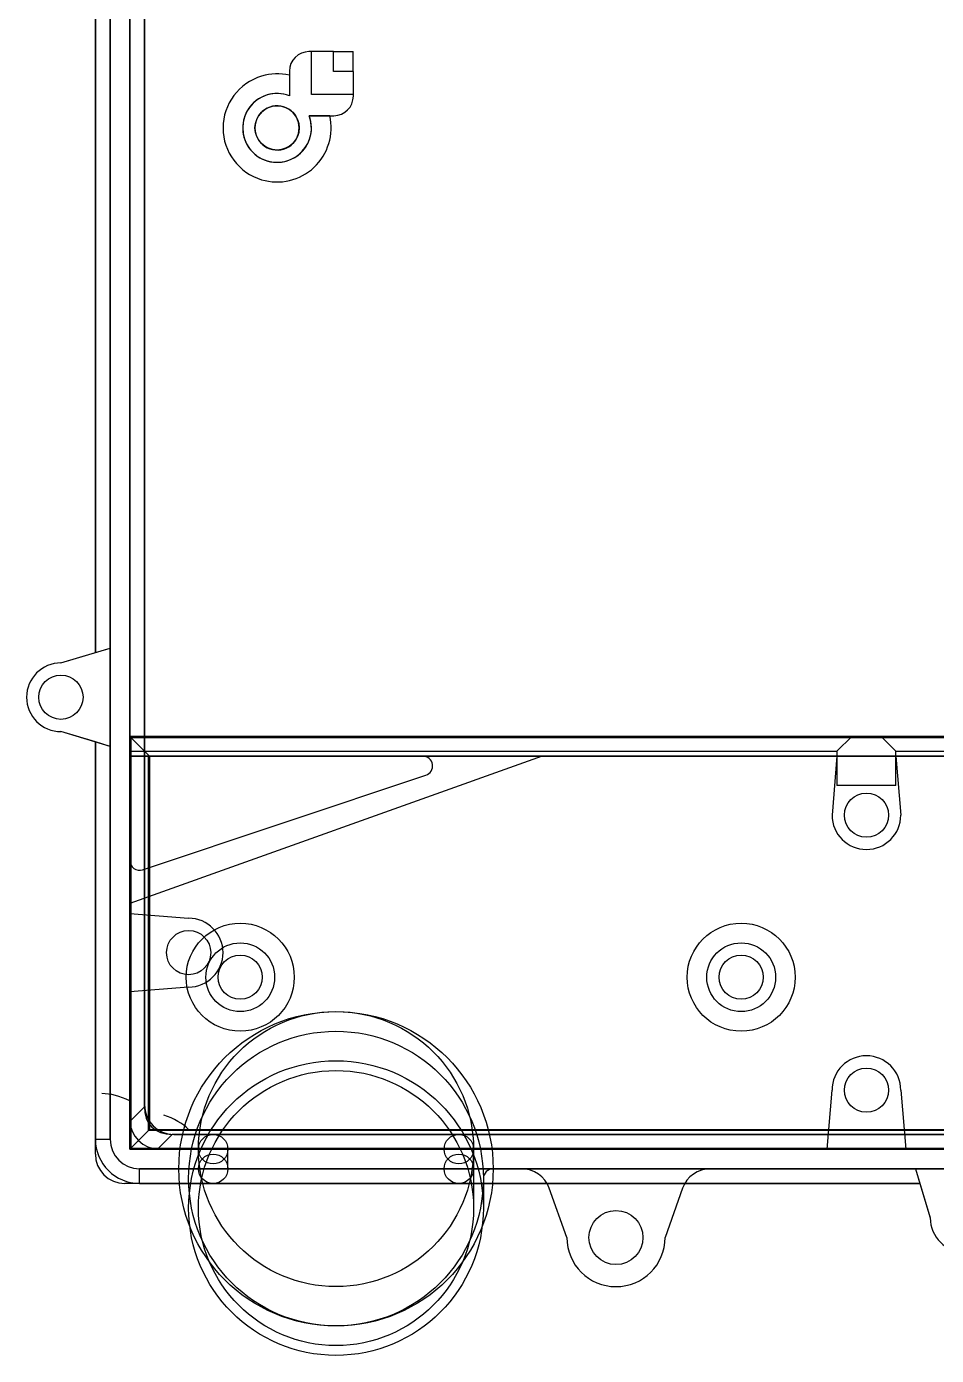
# Model space of a CAD drawing. Header units: millimetres. Extents: x -96 to 96, y -131 to 124.
# Drawn here: x -95.5 to -2.9, y -131 to 4.3 of the extents above; entities that cross this region are included whole.
import ezdxf

# ---------------------------------------------------------------- set-up
doc = ezdxf.new("R2010")
doc.units = ezdxf.units.MM
doc.layers.add('Body', color=7, linetype='CONTINUOUS')

msp = doc.modelspace()

# ---------------------------------------------------------------- linework, layer by layer
at = {"layer": 'Body'}
for p, q in [((-85, 110, 2), (-85, -110, 2)), ((-85, 110, 2), (-85, -110, 2)), ((-87, 109), (-87, -109)), ((-87, 109), (-87, -109)), ((-87, -109, 64), (-87, 109, 64)), ((-87, -109, 64), (-87, 109, 64)), ((-87, 109, 62), (-87, -109, 62)), ((-87, 109, 62), (-87, -109, 62)), ((-85, -107.172, 59.51), (-85, 107.172, 59.51)), ((-85, -107.172, 59.51), (-85, 107.172, 59.51)), ((-85, 107, 62), (-85, -107, 62)), ((-85, 107, 62), (-85, -107, 62)), ((-85, -107, 64), (-85, 107, 64)), ((-85, -107, 64), (-85, 107, 64)), ((-83.51, -105.682, 61), (-83.51, 105.682, 61)), ((-83.51, -105.682, 61), (-83.51, 105.682, 61)), ((-83.5, 105.5, 61), (-83.5, -105.5, 61)), ((-83.5, 105.5, 61), (-83.5, -105.5, 61)), ((-83.5, 105.5, 64), (-83.5, -105.5, 64)), ((-83.5, 105.5, 64), (-83.5, -105.5, 64)), ((-88.5, -59.45, 64), (-88.5, 59.45, 64)), ((-88.5, -59.45, 61), (-88.5, 59.45, 61)), ((-88.5, -59.45, 64), (-88.5, 59.45, 64)), ((-88.5, -59.45, 61), (-88.5, 59.45, 61)), ((-88.49, 59.447, 61), (-88.49, -59.447, 61)), ((-88.49, 59.447, 61), (-88.49, -59.447, 61)), ((-87, 59, 59.51), (-87, -59, 59.51)), ((-87, 59, 59.51), (-87, -59, 59.51)), ((-64.25, 1.7192, 2), (-66.75, 1.7192, 2)), ((-64.25, 1.7192, 2), (-66.75, 1.7192, 2)), ((-66.5, 1.7192, 9), (-66.75, 1.7192, 9)), ((-66.75, 1.7192, 2), (-66.75, 1.7192, 9)), ((-66.75, 1.7192, 2), (-66.75, 1.7192, 9)), ((-66.5, 1.7192, 9), (-66.75, 1.7192, 9)), ((-64.25, 1.7192, 7.5), (-66.5, 1.7192, 7.5)), ((-66.5, 1.7192, 7.5), (-66.5, 1.7192, 9)), ((-66.5, -2.65, 7.5), (-66.5, 1.7192, 7.5)), ((-64.25, 1.7192, 7.5), (-66.5, 1.7192, 7.5)), ((-66.5, -2.65, 9), (-66.5, 1.7192, 9)), ((-66.5, -2.65, 9), (-66.5, 1.7192, 9)), ((-66.5, 1.7192, 7.5), (-66.5, 1.7192, 9)), ((-66.5, -2.65, 7.5), (-66.5, 1.7192, 7.5)), ((-64.25, 1.7192, 2), (-62.25, 1.7192, 2)), ((-64.25, -0.3, 4), (-64.25, 1.7192, 4)), ((-64.25, 1.7192, 4), (-64.25, 1.7192, 7.5)), ((-64.25, 1.7192, 2), (-62.25, 1.7192, 2)), ((-64.25, 1.7192, 4), (-64.25, 1.7192, 7.5)), ((-64.25, -0.3, 4), (-64.25, 1.7192, 4)), ((-64.25, -0.3, 7.5), (-64.25, 1.7192, 7.5)), ((-64.25, -0.3, 7.5), (-64.25, 1.7192, 7.5)), ((-62.25, -0.3, 2), (-62.25, 1.7192, 2)), ((-62.25, -0.3, 2), (-62.25, 1.7192, 2)), ((-68.75, -0.2808, 2), (-68.75, -0.6939, 2)), ((-68.75, -0.2808, 2), (-68.75, -0.2808, 9)), ((-68.75, -0.2808, 9), (-68.75, -2.7808, 9)), ((-68.75, -0.2808, 2), (-68.75, -0.6939, 2)), ((-68.75, -0.2808, 2), (-68.75, -0.2808, 9)), ((-68.75, -0.2808, 9), (-68.75, -2.7808, 9)), ((-64.25, -0.3, 4), (-64.25, -0.3, 7.5)), ((-62.2308, -0.3, 7.5), (-64.25, -0.3, 7.5)), ((-64.25, -0.3, 4), (-64.25, -0.3, 7.5)), ((-62.2308, -0.3, 7.5), (-64.25, -0.3, 7.5)), ((-62.2308, -0.3, 2), (-62.25, -0.3, 2)), ((-62.2308, -0.3, 2), (-62.25, -0.3, 2)), ((-62.2308, -2.8, 2), (-62.2308, -0.3, 2)), ((-62.2308, -0.3, 2), (-62.2308, -0.3, 7.5)), ((-62.2308, -2.8, 2), (-62.2308, -0.3, 2)), ((-62.2308, -0.3, 2), (-62.2308, -0.3, 7.5)), ((-62.2308, -2.65, 7.5), (-62.2308, -0.3, 7.5)), ((-62.2308, -2.65, 7.5), (-62.2308, -0.3, 7.5)), ((-62.2308, -2.65, 7.5), (-66.5, -2.65, 7.5)), ((-62.2308, -2.65, 9), (-66.5, -2.65, 9)), ((-62.2308, -2.65, 9), (-66.5, -2.65, 9)), ((-66.5, -2.65, 9), (-66.5, -2.65, 7.5)), ((-62.2308, -2.65, 7.5), (-66.5, -2.65, 7.5)), ((-66.5, -2.65, 9), (-66.5, -2.65, 7.5)), ((-62.2308, -2.8, 9), (-62.2308, -2.65, 9)), ((-62.2308, -2.65, 9), (-62.2308, -2.65, 7.5)), ((-62.2308, -2.8, 9), (-62.2308, -2.65, 9)), ((-62.2308, -2.65, 9), (-62.2308, -2.65, 7.5)), ((-68.75, -2.7808, 4), (-68.75, -2.7808, 9)), ((-68.75, -2.7808, 4), (-68.75, -2.7808, 9)), ((-62.2308, -2.8, 2), (-62.2308, -2.8, 9)), ((-62.2308, -2.8, 2), (-62.2308, -2.8, 9)), ((-66.7308, -4.8, 4), (-66.7308, -4.8, 9)), ((-66.7308, -4.8, 9), (-64.2308, -4.8, 9)), ((-66.7308, -4.8, 9), (-64.2308, -4.8, 9)), ((-66.7308, -4.8, 4), (-66.7308, -4.8, 9)), ((-64.6439, -4.8, 2), (-64.2308, -4.8, 2)), ((-64.6439, -4.8, 2), (-64.2308, -4.8, 2)), ((-64.2308, -4.8, 2), (-64.2308, -4.8, 9)), ((-64.2308, -4.8, 2), (-64.2308, -4.8, 9)), ((-67.75, -6.05, 2), (-67.75, -6.05, 9)), ((-67.75, -6.05, 2), (-67.75, -6.05, 9)), ((-92, -60.5, 56), (-87, -59, 56)), ((-92, -60.5, 56), (-87, -59, 56)), ((-92, -60.5, 64), (-88.5, -59.45, 64)), ((-92, -60.5, 64), (-88.5, -59.45, 64)), ((-88.5, -59.45, 61), (-88.49, -59.447, 61)), ((-88.5, -59.45, 61), (-88.49, -59.447, 61)), ((-88.5, -59.45, 61), (-88.5, -59.45, 64)), ((-88.5, -59.45, 61), (-88.5, -59.45, 64)), ((-88.49, -59.447, 61), (-87, -59, 59.51)), ((-88.49, -59.447, 61), (-87, -59, 59.51)), ((-87, -59, 56), (-87, -69, 56)), ((-87, -59, 59.51), (-87, -59, 56)), ((-87, -59, 56), (-87, -69, 56)), ((-87, -59, 59.51), (-87, -59, 56)), ((-92, -60.5, 64), (-92, -60.5, 56)), ((-92, -60.5, 64), (-92, -60.5, 56)), ((-89.75, -64, 64), (-89.75, -64, 57)), ((-89.75, -64, 64), (-89.75, -64, 57)), ((-88.5, -68.55, 64), (-92, -67.5, 64)), ((-88.5, -68.55, 64), (-92, -67.5, 64)), ((-92, -67.5, 64), (-92, -67.5, 56)), ((-87, -69, 56), (-92, -67.5, 56)), ((-87, -69, 56), (-92, -67.5, 56)), ((-92, -67.5, 64), (-92, -67.5, 56)), ((-88.5, -110.5, 61), (-88.5, -68.55, 61)), ((-88.49, -68.553, 61), (-88.5, -68.55, 61)), ((-88.5, -110.5, 64), (-88.5, -68.55, 64)), ((-88.49, -68.553, 61), (-88.5, -68.55, 61)), ((-88.5, -68.55, 64), (-88.5, -68.55, 61)), ((-88.5, -110.5, 61), (-88.5, -68.55, 61)), ((-88.5, -68.55, 64), (-88.5, -68.55, 61)), ((-88.5, -110.5, 64), (-88.5, -68.55, 64)), ((-88.49, -68.553, 61), (-88.49, -109, 61)), ((-87, -69, 59.51), (-88.49, -68.553, 61)), ((-88.49, -68.553, 61), (-88.49, -109, 61)), ((-87, -69, 59.51), (-88.49, -68.553, 61)), ((-85, -68, 29), (-85, -68, 39)), ((-85, -68, 29), (-85, -69.5, 27.5)), ((-85, -110, 39), (-85, -68, 39)), ((-85, -110, 39), (-85, -68, 39)), ((9.5, -68, 39), (-85, -68, 39)), ((9.5, -68, 39), (-85, -68, 39)), ((-85, -68, 29), (-85, -68, 39)), ((-85, -68, 29), (-11.5, -68, 29)), ((-85, -68, 29), (-85, -69.5, 27.5)), ((-85, -68, 29), (-11.5, -68, 29)), ((-84.9, -68.1, 39), (9.5, -68.1, 39)), ((-84.9, -68.1, 39), (-84.9, -109.9, 39)), ((-83, -70, 37.1), (-84.9, -68.1, 39)), ((-84.9, -68.1, 39), (9.5, -68.1, 39)), ((-83, -70, 37.1), (-84.9, -68.1, 39)), ((-84.9, -68.1, 39), (-84.9, -109.9, 39)), ((-11.5, -68, 2), (-13, -69.5, 2)), ((-11.5, -68, 29), (-13, -69.5, 27.5)), ((-11.5, -68, 29), (-13, -69.5, 27.5)), ((-11.5, -68, 2), (-13, -69.5, 2)), ((-11.5, -68, 2), (-8.5, -68, 2)), ((-11.5, -68, 29), (-11.5, -68, 2)), ((-11.5, -68, 2), (-8.5, -68, 2)), ((-11.5, -68, 29), (-11.5, -68, 2)), ((-8.5, -68, 2), (-7, -69.5, 2)), ((-8.5, -68, 29), (-8.5, -68, 2)), ((-8.5, -68, 29), (66.5, -68, 29)), ((-8.5, -68, 29), (-7, -69.5, 27.5)), ((-8.5, -68, 29), (-8.5, -68, 2)), ((-8.5, -68, 2), (-7, -69.5, 2)), ((-8.5, -68, 29), (-7, -69.5, 27.5)), ((-8.5, -68, 29), (66.5, -68, 29)), ((-87, -69, 59.51), (-87, -109, 59.51)), ((-87, -69, 59.51), (-87, -69, 56)), ((-87, -69, 59.51), (-87, -109, 59.51)), ((-87, -69, 59.51), (-87, -69, 56)), ((-85, -70, 27.5), (-85, -69.5, 27.5)), ((-85, -69.5, 27.5), (-13, -69.5, 27.5)), ((-85, -69.5, 27.5), (-13, -69.5, 27.5)), ((-85, -70, 27.5), (-85, -69.5, 27.5)), ((-85, -70, 27.5), (-85, -70, 35.1)), ((-85, -110, 35.1), (-85, -70, 35.1)), ((-85, -70, 35.1), (-83.1, -70, 37)), ((-13, -70, 27.5), (-85, -70, 27.5)), ((-85, -70, 27.5), (-85, -70, 35.1)), ((-85, -110, 35.1), (-85, -70, 35.1)), ((-85, -70, 35.1), (-83.1, -70, 37)), ((-43, -70, 33), (-85, -85, 33)), ((-43, -70, 33), (-85, -85, 33)), ((-43, -70, 35), (-85, -85, 35)), ((-43, -70, 35), (-85, -85, 35)), ((-13, -70, 27.5), (-85, -70, 27.5)), ((-83.1, -70, 37), (-83, -70, 37)), ((-83.1, -70, 37), (-83, -70, 37)), ((-83.1, -108.1, 37), (-83.1, -70, 37)), ((-83.1, -108.1, 37), (-83.1, -70, 37)), ((-83, -70, 37.1), (-83, -70, 37)), ((-83, -70, 37.1), (9.5, -70, 37.1)), ((-83, -70, 37), (-83, -108, 37)), ((-83, -70, 37.1), (9.5, -70, 37.1)), ((-83, -70, 37.1), (-83, -108, 37.1)), ((-83, -70, 37.1), (-83, -70, 37)), ((-83, -70, 37.1), (-83, -108, 37.1)), ((-83, -70, 37), (-83, -108, 37)), ((-55.1623, -70, 33), (-43, -70, 33)), ((-55.1623, -70, 33), (-55.1623, -70, 35)), ((-43, -70, 35), (-55.1623, -70, 35)), ((-55.1623, -70, 33), (-43, -70, 33)), ((-43, -70, 35), (-55.1623, -70, 35)), ((-55.1623, -70, 33), (-55.1623, -70, 35)), ((-43, -70, 33), (-43, -70, 35)), ((-43, -70, 33), (-43, -70, 35)), ((-13, -70, 35), (-13.5, -76, 35)), ((-13, -70, 27), (-13.5, -76, 27)), ((-13, -70, 35), (-13.5, -76, 35)), ((-13, -70, 27), (-13.5, -76, 27)), ((-13, -69.5, 2), (-13, -73, 2)), ((-13, -69.5, 27.5), (-13, -70, 27.5)), ((-13, -69.5, 2), (-13, -73, 2)), ((-13, -69.5, 27.5), (-13, -70, 27.5)), ((-13, -69.5, 27.5), (-13, -69.5, 2)), ((-13, -69.5, 27.5), (-13, -69.5, 2)), ((-13, -70, 35), (-7, -70, 35)), ((-13, -70, 27.5), (-13, -70, 35)), ((-7, -70, 5), (-13, -70, 5)), ((-13, -70, 27), (-13, -70, 5)), ((-13, -70, 27.5), (-13, -70, 27)), ((-13, -70, 35), (-7, -70, 35)), ((-13, -70, 27.5), (-13, -70, 27)), ((-13, -70, 27.5), (-13, -70, 35)), ((-7, -70, 5), (-13, -70, 5)), ((-13, -70, 27), (-7, -70, 27)), ((-13, -70, 27), (-13, -70, 5)), ((-13, -70, 27), (-7, -70, 27)), ((-7, -73, 2), (-7, -69.5, 2)), ((-7, -69.5, 27.5), (65, -69.5, 27.5)), ((-7, -70, 27.5), (-7, -69.5, 27.5)), ((-7, -70, 27.5), (-7, -69.5, 27.5)), ((-7, -73, 2), (-7, -69.5, 2)), ((-7, -69.5, 27.5), (-7, -69.5, 2)), ((-7, -69.5, 27.5), (-7, -69.5, 2)), ((-7, -69.5, 27.5), (65, -69.5, 27.5)), ((65, -70, 27.5), (-7, -70, 27.5)), ((65, -70, 27.5), (-7, -70, 27.5)), ((-7, -70, 27.5), (-7, -70, 35)), ((-7, -70, 27), (-7, -70, 5)), ((-7, -70, 27.5), (-7, -70, 27)), ((-7, -70, 27.5), (-7, -70, 27)), ((-7, -70, 27.5), (-7, -70, 35)), ((-7, -70, 27), (-6.5, -76, 27)), ((-7, -70, 35), (-6.5, -76, 35)), ((-7, -70, 35), (-6.5, -76, 35)), ((-7, -70, 27), (-7, -70, 5)), ((-7, -70, 27), (-6.5, -76, 27)), ((-83.6838, -81.5613, 33), (-54.846, -71.9487, 33)), ((-83.6838, -81.5613, 35), (-54.846, -71.9487, 35)), ((-83.6838, -81.5613, 33), (-54.846, -71.9487, 33)), ((-83.6838, -81.5613, 35), (-54.846, -71.9487, 35)), ((-54.846, -71.9487, 33), (-54.846, -71.9487, 35)), ((-54.846, -71.9487, 33), (-54.846, -71.9487, 35)), ((-7, -73, 2), (-13, -73, 2)), ((-7, -73, 2), (-13, -73, 2)), ((-13.5, -76, 27), (-13.5, -76, 35)), ((-13.5, -76, 27), (-13.5, -76, 35)), ((-7.75, -76, 35), (-7.75, -76, 28)), ((-7.75, -76, 35), (-7.75, -76, 28)), ((-6.5, -76, 27), (-6.5, -76, 35)), ((-6.5, -76, 27), (-6.5, -76, 35)), ((-85, -85, 33), (-85, -80.6126, 33)), ((-85, -80.6126, 33), (-85, -80.6126, 35)), ((-85, -85, 35), (-85, -80.6126, 35)), ((-85, -85, 33), (-85, -80.6126, 33)), ((-85, -80.6126, 33), (-85, -80.6126, 35)), ((-85, -85, 35), (-85, -80.6126, 35)), ((-83.6838, -81.5613, 33), (-83.6838, -81.5613, 35)), ((-83.6838, -81.5613, 33), (-83.6838, -81.5613, 35)), ((-85, -85, 33), (-85, -85, 35)), ((-85, -85, 33), (-85, -85, 35)), ((-85, -86, 27), (-85, -86, 35)), ((-85, -94, 27), (-85, -86, 27)), ((-85, -94, 35), (-85, -86, 35)), ((-85, -86, 27), (-85, -86, 35)), ((-85, -86, 27), (-79, -86.5, 27)), ((-85, -86, 35), (-79, -86.5, 35)), ((-85, -86, 27), (-79, -86.5, 27)), ((-85, -94, 27), (-85, -86, 27)), ((-85, -86, 35), (-79, -86.5, 35)), ((-85, -94, 35), (-85, -86, 35)), ((-79, -86.5, 27), (-79, -86.5, 35)), ((-79, -86.5, 27), (-79, -86.5, 35)), ((-76.75, -90, 35), (-76.75, -90, 28)), ((-76.75, -90, 35), (-76.75, -90, 28)), ((-71.5, -92.5, 2), (-71.5, -92.5, 9)), ((-71.5, -92.5, 2), (-71.5, -92.5, 9)), ((-70.25, -92.5, 4), (-70.25, -92.5, 9)), ((-70.25, -92.5, 4), (-70.25, -92.5, 9)), ((-20.5, -92.5, 2), (-20.5, -92.5, 9)), ((-20.5, -92.5, 2), (-20.5, -92.5, 9)), ((-19.25, -92.5, 4), (-19.25, -92.5, 9)), ((-19.25, -92.5, 4), (-19.25, -92.5, 9)), ((-79, -93.5, 27), (-85, -94, 27)), ((-79, -93.5, 35), (-85, -94, 35)), ((-79, -93.5, 27), (-85, -94, 27)), ((-79, -93.5, 35), (-85, -94, 35)), ((-85, -94, 27), (-85, -94, 35)), ((-85, -94, 27), (-85, -94, 35)), ((-79, -93.5, 27), (-79, -93.5, 35)), ((-79, -93.5, 27), (-79, -93.5, 35)), ((-14, -110, 27), (-13.5, -104, 27)), ((-14, -110, 35), (-13.5, -104, 35)), ((-14, -110, 27), (-13.5, -104, 27)), ((-14, -110, 35), (-13.5, -104, 35)), ((-13.5, -104, 27), (-13.5, -104, 35)), ((-13.5, -104, 27), (-13.5, -104, 35)), ((-7.75, -104, 35), (-7.75, -104, 28)), ((-7.75, -104, 35), (-7.75, -104, 28)), ((-6.5, -104, 27), (-6, -110, 27)), ((-6.5, -104, 27), (-6.5, -104, 35)), ((-6.5, -104, 27), (-6, -110, 27)), ((-6.5, -104, 35), (-6, -110, 35)), ((-6.5, -104, 35), (-6, -110, 35)), ((-6.5, -104, 27), (-6.5, -104, 35)), ((-83.5, -105.5, 61), (-83.5, -105.5, 64)), ((-83.5, -105.5, 61), (-83.5, -105.5, 64)), ((-83.51, -105.682, 61), (-85, -107.172, 59.51)), ((-83.51, -105.682, 61), (-85, -107.172, 59.51)), ((-85, -107, 62), (-85, -107, 64)), ((-85, -107, 62), (-85, -107, 64)), ((-85, -110, 35.1), (-83.1, -108.1, 37)), ((-85, -110, 35.1), (-83.1, -108.1, 37)), ((-83, -108, 37.1), (-84.9, -109.9, 39)), ((-83, -108, 37.1), (-84.9, -109.9, 39)), ((65, -108.1, 37), (-83.1, -108.1, 37)), ((65, -108.1, 37), (-83.1, -108.1, 37)), ((-83, -108, 37.1), (-83, -108, 37)), ((-83, -108, 37.1), (65, -108, 37.1)), ((-83, -108, 37), (65, -108, 37)), ((-83, -108, 37), (65, -108, 37)), ((-83, -108, 37.1), (65, -108, 37.1)), ((-83, -108, 37.1), (-83, -108, 37)), ((-88.49, -109, 61), (-87, -109, 59.51)), ((-88.49, -109, 61), (-87, -109, 59.51)), ((-87, -109), (-87, -109, 59.51)), ((-87, -109), (-87, -109, 59.51)), ((-87, -109, 62), (-87, -109, 64)), ((-87, -109, 62), (-87, -109, 64)), ((-80.6816, -108.51, 61), (-82.1716, -110, 59.51)), ((-80.6816, -108.51, 61), (-82.1716, -110, 59.51)), ((80.6816, -108.51, 61), (-80.6816, -108.51, 61)), ((80.6816, -108.51, 61), (-80.6816, -108.51, 61)), ((-80.5, -108.5, 61), (80.5, -108.5, 61)), ((-80.5, -108.5, 61), (80.5, -108.5, 61)), ((-80.5, -108.5, 61), (-80.5, -108.5, 64)), ((-80.5, -108.5, 64), (80.5, -108.5, 64)), ((-80.5, -108.5, 61), (-80.5, -108.5, 64)), ((-80.5, -108.5, 64), (80.5, -108.5, 64)), ((-88.5, -110.5, 61), (-88.5, -110.5, 64)), ((-88.5, -110.5, 61), (-88.5, -110.5, 64)), ((65, -110, 35.1), (-85, -110, 35.1)), ((-85, -110, 35.1), (-85, -110, 2)), ((-85, -110, 2), (65, -110, 2)), ((-85, -110, 58.7521), (-85, -110, 39)), ((-85, -110, 39), (67, -110, 39)), ((65, -110, 35.1), (-85, -110, 35.1)), ((-85, -110, 58.7521), (-85, -110, 39)), ((-85, -110, 35.1), (-85, -110, 2)), ((-85, -110, 2), (65, -110, 2)), ((-85, -110, 39), (67, -110, 39)), ((-84.9, -109.9, 39), (66.9, -109.9, 39)), ((-84.9, -109.9, 39), (66.9, -109.9, 39)), ((82.1716, -110, 59.51), (-82.1716, -110, 59.51)), ((82.1716, -110, 59.51), (-82.1716, -110, 59.51)), ((-82, -110, 62), (82, -110, 62)), ((-82, -110, 62), (82, -110, 62)), ((-82, -110, 62), (-82, -110, 64)), ((82, -110, 64), (-82, -110, 64)), ((-82, -110, 62), (-82, -110, 64)), ((82, -110, 64), (-82, -110, 64)), ((-75, -112, 30.05), (-75, -110, 30.05)), ((-75, -112, 30.05), (-75, -110, 30.05)), ((-75, -112, 5.05), (-75, -110, 5.05)), ((-75, -112, 5.05), (-75, -110, 5.05)), ((-50, -112, 30.05), (-50, -110, 30.05)), ((-50, -112, 30.05), (-50, -110, 30.05)), ((-50, -112, 5.05), (-50, -110, 5.05)), ((-50, -112, 5.05), (-50, -110, 5.05)), ((-6, -110, 27), (-14, -110, 27)), ((-6, -110, 35), (-14, -110, 35)), ((-14, -110, 27), (-14, -110, 35)), ((-6, -110, 27), (-14, -110, 27)), ((-6, -110, 35), (-14, -110, 35)), ((-14, -110, 27), (-14, -110, 35)), ((-6, -110, 27), (-6, -110, 35)), ((-6, -110, 27), (-6, -110, 35)), ((-84, -112), (-45.1142, -112)), ((-84, -112), (-84, -112, 59.51)), ((-84, -112, 59.51), (-5, -112, 59.51)), ((-84, -112), (-45.1142, -112)), ((-84, -112), (-84, -112, 59.51)), ((-84, -113.49, 61), (-84, -112, 59.51)), ((-84, -112, 59.51), (-5, -112, 59.51)), ((-84, -113.49, 61), (-84, -112, 59.51)), ((84, -112, 64), (-84, -112, 64)), ((-84, -112, 62), (-84, -112, 64)), ((-84, -112, 62), (-84, -112, 64)), ((84, -112, 64), (-84, -112, 64)), ((-84, -112, 62), (84, -112, 62)), ((-84, -112, 62), (84, -112, 62)), ((-45.1142, -112), (-45.1142, -112, 5)), ((-43, -112, 5), (-45.1142, -112, 5)), ((-45.1142, -112), (-43, -112)), ((-45.1142, -112), (-45.1142, -112, 5)), ((-43, -112, 5), (-45.1142, -112, 5)), ((-45.1142, -112), (-43, -112)), ((-43, -112, 5), (-28, -112, 5)), ((-43, -112), (-28, -112)), ((-43, -112, 5), (-28, -112, 5)), ((-43, -112), (-28, -112)), ((-28, -112, 5), (-25.8858, -112, 5)), ((-28, -112), (-25.8858, -112)), ((-28, -112, 5), (-25.8858, -112, 5)), ((-28, -112), (-25.8858, -112)), ((-25.8858, -112), (-25.8858, -112, 5)), ((-25.8858, -112), (25.8858, -112)), ((-25.8858, -112), (25.8858, -112)), ((-25.8858, -112), (-25.8858, -112, 5)), ((-5, -112, 59.51), (-5, -112, 56)), ((5, -112, 56), (-5, -112, 56)), ((-5, -112, 59.51), (-4.553, -113.49, 61)), ((-5, -112, 56), (-3.5, -117, 56)), ((-5, -112, 59.51), (-5, -112, 56)), ((-5, -112, 59.51), (-4.553, -113.49, 61)), ((5, -112, 56), (-5, -112, 56)), ((-5, -112, 56), (-3.5, -117, 56)), ((-4.55, -113.5, 61), (-85.5, -113.5, 61)), ((-4.55, -113.5, 64), (-85.5, -113.5, 64)), ((-4.55, -113.5, 61), (-85.5, -113.5, 61)), ((-85.5, -113.5, 61), (-85.5, -113.5, 64)), ((-4.55, -113.5, 64), (-85.5, -113.5, 64)), ((-85.5, -113.5, 61), (-85.5, -113.5, 64)), ((-84, -113.49, 61), (-4.553, -113.49, 61)), ((-84, -113.49, 61), (-4.553, -113.49, 61)), ((-49, -113, 17.55), (-49, -116, 17.55)), ((-49, -113, 17.55), (-49, -116, 17.55)), ((-4.553, -113.49, 61), (-4.55, -113.5, 61)), ((-4.553, -113.49, 61), (-4.55, -113.5, 61)), ((-4.55, -113.5, 64), (-3.5, -117, 64)), ((-4.55, -113.5, 64), (-4.55, -113.5, 61)), ((-4.55, -113.5, 64), (-3.5, -117, 64)), ((-4.55, -113.5, 64), (-4.55, -113.5, 61)), ((-42.2889, -113.991), (-42.2889, -113.991, 5)), ((-40.5, -119, 5), (-42.2889, -113.991, 5)), ((-40.5, -119), (-42.2889, -113.991)), ((-40.5, -119), (-42.2889, -113.991)), ((-42.2889, -113.991), (-42.2889, -113.991, 5)), ((-40.5, -119, 5), (-42.2889, -113.991, 5)), ((-28.7111, -113.991, 5), (-30.5, -119, 5)), ((-28.7111, -113.991), (-30.5, -119)), ((-28.7111, -113.991), (-30.5, -119)), ((-28.7111, -113.991, 5), (-30.5, -119, 5)), ((-28.7111, -113.991), (-28.7111, -113.991, 5)), ((-28.7111, -113.991), (-28.7111, -113.991, 5)), ((-3.5, -117, 64), (-3.5, -117, 56)), ((-3.5, -117, 64), (-3.5, -117, 56)), ((-40.5, -119), (-40.5, -119, 5)), ((-40.5, -119), (-40.5, -119, 5)), ((-32.75, -119), (-32.75, -119, 5)), ((-32.75, -119), (-32.75, -119, 5)), ((-30.5, -119), (-30.5, -119, 5)), ((-30.5, -119), (-30.5, -119, 5))]:
    msp.add_line(p, q, dxfattribs=at)
for centre, radius in [((-70, -6.05), 2.25), ((-70, -6.05), 2.25), ((-92, -64), 2.25), ((-92, -64), 2.25), ((-92, -64), 2.25), ((-92, -64), 2.25), ((-10, -76), 2.25), ((-10, -76), 2.25), ((-10, -76), 2.25), ((-10, -76), 2.25), ((-79, -90), 2.25), ((-79, -90), 2.25), ((-79, -90), 2.25), ((-79, -90), 2.25), ((-73.75, -92.5), 5.5), ((-73.75, -92.5), 5.5), ((-22.75, -92.5), 5.5), ((-22.75, -92.5), 5.5), ((-73.75, -92.5), 3.5), ((-73.75, -92.5), 3.5), ((-73.75, -92.5), 3.5), ((-73.75, -92.5), 3.5), ((-22.75, -92.5), 3.5), ((-22.75, -92.5), 3.5), ((-22.75, -92.5), 3.5), ((-22.75, -92.5), 3.5), ((-73.75, -92.5), 2.25), ((-73.75, -92.5), 2.25), ((-73.75, -92.5), 2.25), ((-73.75, -92.5), 2.25), ((-22.75, -92.5), 2.25), ((-22.75, -92.5), 2.25), ((-22.75, -92.5), 2.25), ((-22.75, -92.5), 2.25), ((-64, -112), 16), ((-64, -112), 16), ((-64, -110), 14), ((-64, -110), 14), ((-64, -113), 15), ((-64, -113), 15), ((-64, -116), 15), ((-64, -116), 15), ((-64, -116), 14), ((-64, -116), 14), ((-10, -104), 2.25), ((-10, -104), 2.25), ((-10, -104), 2.25), ((-10, -104), 2.25), ((-76.5, -110), 1.5), ((-76.5, -110), 1.5), ((-76.5, -110), 1.5), ((-76.5, -110), 1.5), ((-51.5, -110), 1.5), ((-51.5, -110), 1.5), ((-51.5, -110), 1.5), ((-51.5, -110), 1.5), ((-76.5, -112), 1.5), ((-76.5, -112), 1.5), ((-76.5, -112), 1.5), ((-76.5, -112), 1.5), ((-51.5, -112), 1.5), ((-51.5, -112), 1.5), ((-51.5, -112), 1.5), ((-51.5, -112), 1.5), ((-35.5, -119), 2.75), ((-35.5, -119), 2.75), ((-35.5, -119), 2.75), ((-35.5, -119), 2.75)]:
    msp.add_circle(centre, radius, dxfattribs=at)
for centre, radius, start, end in [((-66.75, -0.2808, 2), 2, 90, 180), ((-66.75, -0.2808, 2), 2, 90, 180), ((-66.75, -0.2808, 9), 2, 90, 180), ((-66.75, -0.2808, 9), 2, 90, 180), ((-62.25, 1.7192, 4), 0, 180, 0), ((-62.25, 1.7192, 4), 0, 180, 0), ((-70, -6.05, 2), 5.5, 106.602, -106.602), ((-70, -6.05, 2), 5.5, 106.602, -106.602), ((-70, -6.05, 2), 5.5, 76.8634, 106.602), ((-70, -6.05, 2), 5.5, 76.8634, 106.602), ((-71.5714, -0.7793, 4), 7.77156e-16, -90, -73.3985), ((-71.5714, -0.7793, 4), 7.77156e-16, -90, -73.3985), ((-62.25, -0.3, 4), 0, 180, 0), ((-62.25, -0.3, 4), 0, 180, 0), ((-70, -6.05, 9), 3.5, 69.0752, 20.9248), ((-70, -6.05, 9), 3.5, 69.0752, 20.9248), ((-70, -6.05, 4), 3.5, 106.602, -106.602), ((-70, -6.05, 4), 3.5, 106.602, -106.602), ((-70, -6.05, 4), 3.5, 69.0752, 106.602), ((-70, -6.05, 4), 3.5, 69.0752, 106.602), ((-70, -6.05, 2), 2.25, 116.388, -116.388), ((-70, -6.05, 2), 2.25, 116.388, -116.388), ((-70, -6.05, 2), 2.25, 0, 116.388), ((-70, -6.05, 2), 2.25, 0, 116.388), ((-64.2308, -2.8, 2), 2, -90, 0), ((-64.2308, -2.8, 2), 2, -90, 0), ((-64.2308, -2.8, 9), 2, -90, 0), ((-64.2308, -2.8, 9), 2, -90, 0), ((-70, -6.05, 2), 5.5, -106.602, 13.1366), ((-70, -6.05, 2), 5.5, -106.602, 13.1366), ((-70, -6.05, 4), 3.5, -106.602, 20.9248), ((-70, -6.05, 4), 3.5, -106.602, 20.9248), ((-70, -6.05, 2), 2.25, -116.388, 0), ((-70, -6.05, 2), 2.25, -116.388, 0), ((-71.5714, -11.3207, 4), 0, 73.3985, 0), ((-71.5714, -11.3207, 4), 0, 73.3985, 0), ((-92, -64, 64), 3.5, 90, -90), ((-92, -64, 56), 3.5, 90, -90), ((-92, -64, 64), 3.5, 90, -90), ((-92, -64, 56), 3.5, 90, -90), ((-55.1623, -71, 33), 1, -71.5651, 90), ((-55.1623, -71, 35), 1, -71.5651, 90), ((-55.1623, -71, 33), 1, -71.5651, 90), ((-55.1623, -71, 35), 1, -71.5651, 90), ((-13, -73, 5), 0, 90, 0), ((-13, -73, 5), 0, 90, 0), ((-7, -73, 5), 0, 90, 0), ((-7, -73, 5), 0, 90, 0), ((-10, -76, 35), 3.5, 180, 0), ((-10, -76, 27), 3.5, 180, 0), ((-10, -76, 35), 3.5, 180, 0), ((-10, -76, 27), 3.5, 180, 0), ((-84, -80.6126, 33), 1, 180, -71.5651), ((-84, -80.6126, 33), 1, 180, -71.5651), ((-84, -80.6126, 35), 1, 180, -71.5651), ((-84, -80.6126, 35), 1, 180, -71.5651), ((-79, -90, 27), 3.5, -90, 90), ((-79, -90, 35), 3.5, -90, 90), ((-79, -90, 27), 3.5, -90, 90), ((-79, -90, 35), 3.5, -90, 90), ((-68.25, -92.5, 4), 0, 180, 0), ((-68.25, -92.5, 4), 0, 180, 0), ((-17.25, -92.5, 4), 0, 180, 0), ((-17.25, -92.5, 4), 0, 180, 0), ((-10, -104, 27), 3.5, 0, -180), ((-10, -104, 35), 3.5, 0, -180), ((-10, -104, 27), 3.5, 0, -180), ((-10, -104, 35), 3.5, 0, -180), ((-80.5, -105.5, 61), 3, 180, -90), ((-80.5, -105.5, 61), 3, 180, -90), ((-80.5, -105.5, 64), 3, 180, -90), ((-80.5, -105.5, 64), 3, 180, -90), ((-82, -107, 62), 3, 180, -90), ((-82, -107, 62), 3, 180, -90), ((-82, -107, 64), 3, 180, -90), ((-82, -107, 64), 3, 180, -90), ((-84, -109, 61), 4.49, 180, -90), ((-84, -109, 61), 4.49, 180, -90), ((-84, -109), 3, 180, -90), ((-84, -109, 59.51), 3, 180, -90), ((-84, -109), 3, 180, -90), ((-84, -109, 59.51), 3, 180, -90), ((-84, -109, 64), 3, 180, -90), ((-84, -109, 62), 3, 180, -90), ((-84, -109, 64), 3, 180, -90), ((-84, -109, 62), 3, 180, -90), ((-85.5, -110.5, 61), 3, 180, -90), ((-85.5, -110.5, 64), 3, 180, -90), ((-85.5, -110.5, 61), 3, 180, -90), ((-85.5, -110.5, 64), 3, 180, -90), ((-48, -113, 17.55), 1, 90, 180), ((-48, -113, 17.55), 1, 90, 180), ((-45.1142, -115), 3, 19.6538, 90), ((-45.1142, -115, 5), 3, 19.6538, 90), ((-45.1142, -115, 5), 3, 19.6538, 90), ((-45.1142, -115), 3, 19.6538, 90), ((-25.8858, -115, 5), 3, 90, 160.346), ((-25.8858, -115), 3, 90, 160.346), ((-25.8858, -115, 5), 3, 90, 160.346), ((-25.8858, -115), 3, 90, 160.346), ((0, -117, 56), 3.5, 180, 0), ((0, -117, 64), 3.5, 180, 0), ((0, -117, 64), 3.5, 180, 0), ((0, -117, 56), 3.5, 180, 0), ((-35.5, -119, 5), 5, 180, 0), ((-35.5, -119), 5, 180, 0), ((-35.5, -119), 5, 180, 0), ((-35.5, -119, 5), 5, 180, 0)]:
    msp.add_arc(centre, radius, start, end, dxfattribs=at)
for centre, major_axis, start_param, end_param in [((-85, -110, 53.8531), (4.899, -4.899), -4.18879, -3.66519), ((-85, -110, 53.8531), (4.899, -4.899), -4.18879, -3.66519), ((-77.8531, -102.853, 61), (-4.899, -4.899), 5.75959, 0.523599), ((-77.8531, -102.853, 61), (-4.899, -4.899), 5.75959, 0.523599), ((-85, -110, 53.8531), (-6.9282, 0), -2.61799, -2.0944), ((-85, -110, 53.8531), (-6.9282, 0), -2.61799, -2.0944)]:
    msp.add_ellipse(centre, major_axis=major_axis, ratio=0.57735, start_param=start_param, end_param=end_param, dxfattribs=at)
for points in [[(-68.75, -0.6939, 2), (-68.75, -1.2141, 1.9986), (-68.75, -1.7321, 2.1975), (-68.75, -2.1176, 2.5464), (-68.75, -2.5279, 2.912), (-68.75, -2.7836, 3.4501), (-68.75, -2.7808, 4)], [(-68.75, -0.6939, 2), (-68.75, -1.2141, 1.9986), (-68.75, -1.7321, 2.1975), (-68.75, -2.1176, 2.5464), (-68.75, -2.5279, 2.912), (-68.75, -2.7836, 3.4501), (-68.75, -2.7808, 4)], [(-64.6439, -4.8, 2), (-65.1641, -4.8, 1.9986), (-65.6821, -4.8, 2.1975), (-66.0676, -4.8, 2.5464), (-66.4779, -4.8, 2.912), (-66.7336, -4.8, 3.4501), (-66.7308, -4.8, 4)], [(-64.6439, -4.8, 2), (-65.1641, -4.8, 1.9986), (-65.6821, -4.8, 2.1975), (-66.0676, -4.8, 2.5464), (-66.4779, -4.8, 2.912), (-66.7336, -4.8, 3.4501), (-66.7308, -4.8, 4)]]:
    msp.add_open_spline(points, degree=3, knots=[0, 0, 0, 0, 0.485797, 0.485797, 0.485797, 1, 1, 1, 1], dxfattribs=at)
msp.add_open_spline([(-50, -110, 17.55), (-50, -116, 17.55)], degree=1, dxfattribs=at)
msp.add_open_spline([(-50, -110, 17.55), (-50, -116, 17.55)], degree=1, dxfattribs=at)

doc.saveas('drawing.dxf')
